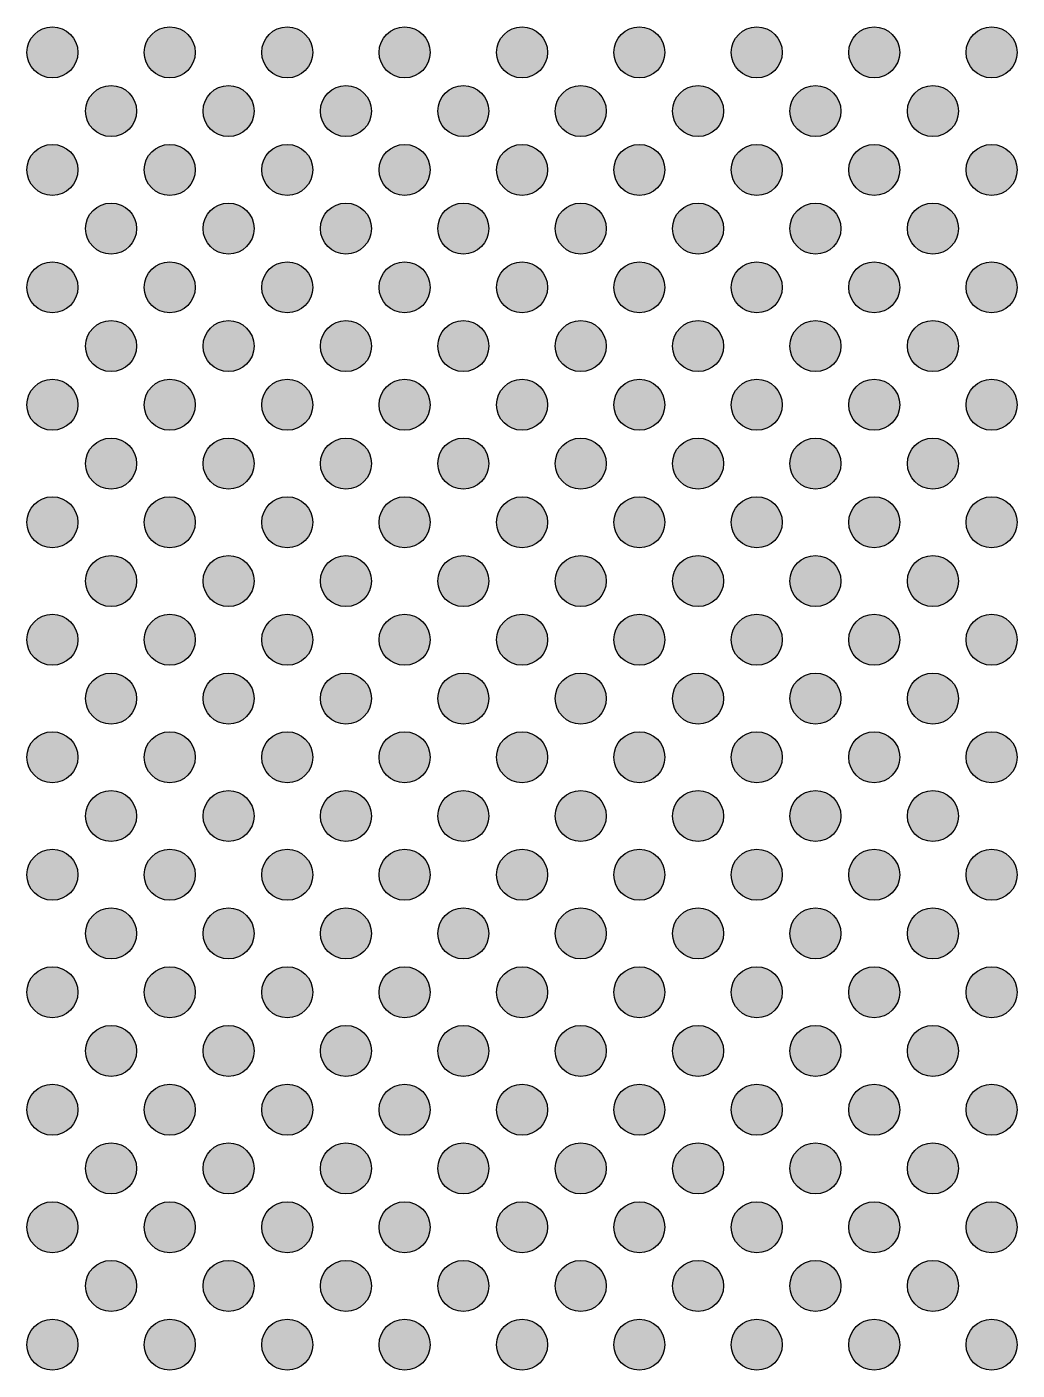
# Model space of a CAD drawing. Extents: x -42000 to 45000, y -40000 to 40000.
# Drawn here: x 10516 to 18865, y -11156 to 164 of the extents above; entities that cross this region are included whole.
import ezdxf

# ---------------------------------------------------------------- set-up
doc = ezdxf.new("R2010")
doc.units = 0
doc.header["$MEASUREMENT"] = 0
doc.layers.add('SOLDERMASK_PADS_BTM', color=12, linetype='CONTINUOUS')

msp = doc.modelspace()

# ---------------------------------------------------------------- hatches: boundary and pattern name
at = {"layer": 'SOLDERMASK_PADS_BTM'}
h = msp.add_hatch(color=256, dxfattribs=at)
edge = h.paths.add_edge_path()
edge.add_arc((10731, -51), 215, 0, 360, ccw=False)
h = msp.add_hatch(color=256, dxfattribs=at)
edge = h.paths.add_edge_path()
edge.add_arc((11721, -51), 215, 0, 360, ccw=False)
h = msp.add_hatch(color=256, dxfattribs=at)
edge = h.paths.add_edge_path()
edge.add_arc((12711, -51), 215, 0, 360, ccw=False)
h = msp.add_hatch(color=256, dxfattribs=at)
edge = h.paths.add_edge_path()
edge.add_arc((13701, -51), 215, 0, 360, ccw=False)
h = msp.add_hatch(color=256, dxfattribs=at)
edge = h.paths.add_edge_path()
edge.add_arc((14691, -51), 215, 0, 360, ccw=False)
h = msp.add_hatch(color=256, dxfattribs=at)
edge = h.paths.add_edge_path()
edge.add_arc((15680, -51), 215, 0, 360, ccw=False)
h = msp.add_hatch(color=256, dxfattribs=at)
edge = h.paths.add_edge_path()
edge.add_arc((16670, -51), 215, 0, 360, ccw=False)
h = msp.add_hatch(color=256, dxfattribs=at)
edge = h.paths.add_edge_path()
edge.add_arc((17660, -51), 215, 0, 360, ccw=False)
h = msp.add_hatch(color=256, dxfattribs=at)
edge = h.paths.add_edge_path()
edge.add_arc((18650, -51), 215, 0, 360, ccw=False)
h = msp.add_hatch(color=256, dxfattribs=at)
edge = h.paths.add_edge_path()
edge.add_arc((11226, -546), 215, 0, 360, ccw=False)
h = msp.add_hatch(color=256, dxfattribs=at)
edge = h.paths.add_edge_path()
edge.add_arc((12216, -546), 215, 0, 360, ccw=False)
h = msp.add_hatch(color=256, dxfattribs=at)
edge = h.paths.add_edge_path()
edge.add_arc((13206, -546), 215, 0, 360, ccw=False)
h = msp.add_hatch(color=256, dxfattribs=at)
edge = h.paths.add_edge_path()
edge.add_arc((14196, -546), 215, 0, 360, ccw=False)
h = msp.add_hatch(color=256, dxfattribs=at)
edge = h.paths.add_edge_path()
edge.add_arc((15186, -546), 215, 0, 360, ccw=False)
h = msp.add_hatch(color=256, dxfattribs=at)
edge = h.paths.add_edge_path()
edge.add_arc((16175, -546), 215, 0, 360, ccw=False)
h = msp.add_hatch(color=256, dxfattribs=at)
edge = h.paths.add_edge_path()
edge.add_arc((17165, -546), 215, 0, 360, ccw=False)
h = msp.add_hatch(color=256, dxfattribs=at)
edge = h.paths.add_edge_path()
edge.add_arc((18155, -546), 215, 0, 360, ccw=False)
h = msp.add_hatch(color=256, dxfattribs=at)
edge = h.paths.add_edge_path()
edge.add_arc((10731, -1041), 215, 0, 360, ccw=False)
h = msp.add_hatch(color=256, dxfattribs=at)
edge = h.paths.add_edge_path()
edge.add_arc((11721, -1041), 215, 0, 360, ccw=False)
h = msp.add_hatch(color=256, dxfattribs=at)
edge = h.paths.add_edge_path()
edge.add_arc((12711, -1041), 215, 0, 360, ccw=False)
h = msp.add_hatch(color=256, dxfattribs=at)
edge = h.paths.add_edge_path()
edge.add_arc((13701, -1041), 215, 0, 360, ccw=False)
h = msp.add_hatch(color=256, dxfattribs=at)
edge = h.paths.add_edge_path()
edge.add_arc((14691, -1041), 215, 0, 360, ccw=False)
h = msp.add_hatch(color=256, dxfattribs=at)
edge = h.paths.add_edge_path()
edge.add_arc((15680, -1041), 215, 0, 360, ccw=False)
h = msp.add_hatch(color=256, dxfattribs=at)
edge = h.paths.add_edge_path()
edge.add_arc((16670, -1041), 215, 0, 360, ccw=False)
h = msp.add_hatch(color=256, dxfattribs=at)
edge = h.paths.add_edge_path()
edge.add_arc((17660, -1041), 215, 0, 360, ccw=False)
h = msp.add_hatch(color=256, dxfattribs=at)
edge = h.paths.add_edge_path()
edge.add_arc((18650, -1041), 215, 0, 360, ccw=False)
h = msp.add_hatch(color=256, dxfattribs=at)
edge = h.paths.add_edge_path()
edge.add_arc((11226, -1536), 215, 0, 360, ccw=False)
h = msp.add_hatch(color=256, dxfattribs=at)
edge = h.paths.add_edge_path()
edge.add_arc((12216, -1536), 215, 0, 360, ccw=False)
h = msp.add_hatch(color=256, dxfattribs=at)
edge = h.paths.add_edge_path()
edge.add_arc((13206, -1536), 215, 0, 360, ccw=False)
h = msp.add_hatch(color=256, dxfattribs=at)
edge = h.paths.add_edge_path()
edge.add_arc((14196, -1536), 215, 0, 360, ccw=False)
h = msp.add_hatch(color=256, dxfattribs=at)
edge = h.paths.add_edge_path()
edge.add_arc((15186, -1536), 215, 0, 360, ccw=False)
h = msp.add_hatch(color=256, dxfattribs=at)
edge = h.paths.add_edge_path()
edge.add_arc((16175, -1536), 215, 0, 360, ccw=False)
h = msp.add_hatch(color=256, dxfattribs=at)
edge = h.paths.add_edge_path()
edge.add_arc((17165, -1536), 215, 0, 360, ccw=False)
h = msp.add_hatch(color=256, dxfattribs=at)
edge = h.paths.add_edge_path()
edge.add_arc((18155, -1536), 215, 0, 360, ccw=False)
h = msp.add_hatch(color=256, dxfattribs=at)
edge = h.paths.add_edge_path()
edge.add_arc((10731, -2031), 215, 0, 360, ccw=False)
h = msp.add_hatch(color=256, dxfattribs=at)
edge = h.paths.add_edge_path()
edge.add_arc((11721, -2031), 215, 0, 360, ccw=False)
h = msp.add_hatch(color=256, dxfattribs=at)
edge = h.paths.add_edge_path()
edge.add_arc((12711, -2031), 215, 0, 360, ccw=False)
h = msp.add_hatch(color=256, dxfattribs=at)
edge = h.paths.add_edge_path()
edge.add_arc((13701, -2031), 215, 0, 360, ccw=False)
h = msp.add_hatch(color=256, dxfattribs=at)
edge = h.paths.add_edge_path()
edge.add_arc((14691, -2031), 215, 0, 360, ccw=False)
h = msp.add_hatch(color=256, dxfattribs=at)
edge = h.paths.add_edge_path()
edge.add_arc((15680, -2031), 215, 0, 360, ccw=False)
h = msp.add_hatch(color=256, dxfattribs=at)
edge = h.paths.add_edge_path()
edge.add_arc((16670, -2031), 215, 0, 360, ccw=False)
h = msp.add_hatch(color=256, dxfattribs=at)
edge = h.paths.add_edge_path()
edge.add_arc((17660, -2031), 215, 0, 360, ccw=False)
h = msp.add_hatch(color=256, dxfattribs=at)
edge = h.paths.add_edge_path()
edge.add_arc((18650, -2031), 215, 0, 360, ccw=False)
h = msp.add_hatch(color=256, dxfattribs=at)
edge = h.paths.add_edge_path()
edge.add_arc((11226, -2526), 215, 0, 360, ccw=False)
h = msp.add_hatch(color=256, dxfattribs=at)
edge = h.paths.add_edge_path()
edge.add_arc((12216, -2526), 215, 0, 360, ccw=False)
h = msp.add_hatch(color=256, dxfattribs=at)
edge = h.paths.add_edge_path()
edge.add_arc((13206, -2526), 215, 0, 360, ccw=False)
h = msp.add_hatch(color=256, dxfattribs=at)
edge = h.paths.add_edge_path()
edge.add_arc((14196, -2526), 215, 0, 360, ccw=False)
h = msp.add_hatch(color=256, dxfattribs=at)
edge = h.paths.add_edge_path()
edge.add_arc((15186, -2526), 215, 0, 360, ccw=False)
h = msp.add_hatch(color=256, dxfattribs=at)
edge = h.paths.add_edge_path()
edge.add_arc((16175, -2526), 215, 0, 360, ccw=False)
h = msp.add_hatch(color=256, dxfattribs=at)
edge = h.paths.add_edge_path()
edge.add_arc((17165, -2526), 215, 0, 360, ccw=False)
h = msp.add_hatch(color=256, dxfattribs=at)
edge = h.paths.add_edge_path()
edge.add_arc((18155, -2526), 215, 0, 360, ccw=False)
h = msp.add_hatch(color=256, dxfattribs=at)
edge = h.paths.add_edge_path()
edge.add_arc((10731, -3021), 215, 0, 360, ccw=False)
h = msp.add_hatch(color=256, dxfattribs=at)
edge = h.paths.add_edge_path()
edge.add_arc((11721, -3021), 215, 0, 360, ccw=False)
h = msp.add_hatch(color=256, dxfattribs=at)
edge = h.paths.add_edge_path()
edge.add_arc((12711, -3021), 215, 0, 360, ccw=False)
h = msp.add_hatch(color=256, dxfattribs=at)
edge = h.paths.add_edge_path()
edge.add_arc((13701, -3021), 215, 0, 360, ccw=False)
h = msp.add_hatch(color=256, dxfattribs=at)
edge = h.paths.add_edge_path()
edge.add_arc((14691, -3021), 215, 0, 360, ccw=False)
h = msp.add_hatch(color=256, dxfattribs=at)
edge = h.paths.add_edge_path()
edge.add_arc((15680, -3021), 215, 0, 360, ccw=False)
h = msp.add_hatch(color=256, dxfattribs=at)
edge = h.paths.add_edge_path()
edge.add_arc((16670, -3021), 215, 0, 360, ccw=False)
h = msp.add_hatch(color=256, dxfattribs=at)
edge = h.paths.add_edge_path()
edge.add_arc((17660, -3021), 215, 0, 360, ccw=False)
h = msp.add_hatch(color=256, dxfattribs=at)
edge = h.paths.add_edge_path()
edge.add_arc((18650, -3021), 215, 0, 360, ccw=False)
h = msp.add_hatch(color=256, dxfattribs=at)
edge = h.paths.add_edge_path()
edge.add_arc((11226, -3516), 215, 0, 360, ccw=False)
h = msp.add_hatch(color=256, dxfattribs=at)
edge = h.paths.add_edge_path()
edge.add_arc((12216, -3516), 215, 0, 360, ccw=False)
h = msp.add_hatch(color=256, dxfattribs=at)
edge = h.paths.add_edge_path()
edge.add_arc((13206, -3516), 215, 0, 360, ccw=False)
h = msp.add_hatch(color=256, dxfattribs=at)
edge = h.paths.add_edge_path()
edge.add_arc((14196, -3516), 215, 0, 360, ccw=False)
h = msp.add_hatch(color=256, dxfattribs=at)
edge = h.paths.add_edge_path()
edge.add_arc((15186, -3516), 215, 0, 360, ccw=False)
h = msp.add_hatch(color=256, dxfattribs=at)
edge = h.paths.add_edge_path()
edge.add_arc((16175, -3516), 215, 0, 360, ccw=False)
h = msp.add_hatch(color=256, dxfattribs=at)
edge = h.paths.add_edge_path()
edge.add_arc((17165, -3516), 215, 0, 360, ccw=False)
h = msp.add_hatch(color=256, dxfattribs=at)
edge = h.paths.add_edge_path()
edge.add_arc((18155, -3516), 215, 0, 360, ccw=False)
h = msp.add_hatch(color=256, dxfattribs=at)
edge = h.paths.add_edge_path()
edge.add_arc((10731, -4011), 215, 0, 360, ccw=False)
h = msp.add_hatch(color=256, dxfattribs=at)
edge = h.paths.add_edge_path()
edge.add_arc((11721, -4011), 215, 0, 360, ccw=False)
h = msp.add_hatch(color=256, dxfattribs=at)
edge = h.paths.add_edge_path()
edge.add_arc((12711, -4011), 215, 0, 360, ccw=False)
h = msp.add_hatch(color=256, dxfattribs=at)
edge = h.paths.add_edge_path()
edge.add_arc((13701, -4011), 215, 0, 360, ccw=False)
h = msp.add_hatch(color=256, dxfattribs=at)
edge = h.paths.add_edge_path()
edge.add_arc((14691, -4011), 215, 0, 360, ccw=False)
h = msp.add_hatch(color=256, dxfattribs=at)
edge = h.paths.add_edge_path()
edge.add_arc((15680, -4011), 215, 0, 360, ccw=False)
h = msp.add_hatch(color=256, dxfattribs=at)
edge = h.paths.add_edge_path()
edge.add_arc((16670, -4011), 215, 0, 360, ccw=False)
h = msp.add_hatch(color=256, dxfattribs=at)
edge = h.paths.add_edge_path()
edge.add_arc((17660, -4011), 215, 0, 360, ccw=False)
h = msp.add_hatch(color=256, dxfattribs=at)
edge = h.paths.add_edge_path()
edge.add_arc((18650, -4011), 215, 0, 360, ccw=False)
h = msp.add_hatch(color=256, dxfattribs=at)
edge = h.paths.add_edge_path()
edge.add_arc((11226, -4506), 215, 0, 360, ccw=False)
h = msp.add_hatch(color=256, dxfattribs=at)
edge = h.paths.add_edge_path()
edge.add_arc((12216, -4506), 215, 0, 360, ccw=False)
h = msp.add_hatch(color=256, dxfattribs=at)
edge = h.paths.add_edge_path()
edge.add_arc((13206, -4506), 215, 0, 360, ccw=False)
h = msp.add_hatch(color=256, dxfattribs=at)
edge = h.paths.add_edge_path()
edge.add_arc((14196, -4506), 215, 0, 360, ccw=False)
h = msp.add_hatch(color=256, dxfattribs=at)
edge = h.paths.add_edge_path()
edge.add_arc((15186, -4506), 215, 0, 360, ccw=False)
h = msp.add_hatch(color=256, dxfattribs=at)
edge = h.paths.add_edge_path()
edge.add_arc((16175, -4506), 215, 0, 360, ccw=False)
h = msp.add_hatch(color=256, dxfattribs=at)
edge = h.paths.add_edge_path()
edge.add_arc((17165, -4506), 215, 0, 360, ccw=False)
h = msp.add_hatch(color=256, dxfattribs=at)
edge = h.paths.add_edge_path()
edge.add_arc((18155, -4506), 215, 0, 360, ccw=False)
h = msp.add_hatch(color=256, dxfattribs=at)
edge = h.paths.add_edge_path()
edge.add_arc((10731, -5001), 215, 0, 360, ccw=False)
h = msp.add_hatch(color=256, dxfattribs=at)
edge = h.paths.add_edge_path()
edge.add_arc((11721, -5001), 215, 0, 360, ccw=False)
h = msp.add_hatch(color=256, dxfattribs=at)
edge = h.paths.add_edge_path()
edge.add_arc((12711, -5001), 215, 0, 360, ccw=False)
h = msp.add_hatch(color=256, dxfattribs=at)
edge = h.paths.add_edge_path()
edge.add_arc((13701, -5001), 215, 0, 360, ccw=False)
h = msp.add_hatch(color=256, dxfattribs=at)
edge = h.paths.add_edge_path()
edge.add_arc((14691, -5001), 215, 0, 360, ccw=False)
h = msp.add_hatch(color=256, dxfattribs=at)
edge = h.paths.add_edge_path()
edge.add_arc((15680, -5001), 215, 0, 360, ccw=False)
h = msp.add_hatch(color=256, dxfattribs=at)
edge = h.paths.add_edge_path()
edge.add_arc((16670, -5001), 215, 0, 360, ccw=False)
h = msp.add_hatch(color=256, dxfattribs=at)
edge = h.paths.add_edge_path()
edge.add_arc((17660, -5001), 215, 0, 360, ccw=False)
h = msp.add_hatch(color=256, dxfattribs=at)
edge = h.paths.add_edge_path()
edge.add_arc((18650, -5001), 215, 0, 360, ccw=False)
h = msp.add_hatch(color=256, dxfattribs=at)
edge = h.paths.add_edge_path()
edge.add_arc((11226, -5496), 215, 0, 360, ccw=False)
h = msp.add_hatch(color=256, dxfattribs=at)
edge = h.paths.add_edge_path()
edge.add_arc((12216, -5496), 215, 0, 360, ccw=False)
h = msp.add_hatch(color=256, dxfattribs=at)
edge = h.paths.add_edge_path()
edge.add_arc((13206, -5496), 215, 0, 360, ccw=False)
h = msp.add_hatch(color=256, dxfattribs=at)
edge = h.paths.add_edge_path()
edge.add_arc((14196, -5496), 215, 0, 360, ccw=False)
h = msp.add_hatch(color=256, dxfattribs=at)
edge = h.paths.add_edge_path()
edge.add_arc((15186, -5496), 215, 0, 360, ccw=False)
h = msp.add_hatch(color=256, dxfattribs=at)
edge = h.paths.add_edge_path()
edge.add_arc((16175, -5496), 215, 0, 360, ccw=False)
h = msp.add_hatch(color=256, dxfattribs=at)
edge = h.paths.add_edge_path()
edge.add_arc((17165, -5496), 215, 0, 360, ccw=False)
h = msp.add_hatch(color=256, dxfattribs=at)
edge = h.paths.add_edge_path()
edge.add_arc((18155, -5496), 215, 0, 360, ccw=False)
h = msp.add_hatch(color=256, dxfattribs=at)
edge = h.paths.add_edge_path()
edge.add_arc((10731, -5991), 215, 0, 360, ccw=False)
h = msp.add_hatch(color=256, dxfattribs=at)
edge = h.paths.add_edge_path()
edge.add_arc((11721, -5991), 215, 0, 360, ccw=False)
h = msp.add_hatch(color=256, dxfattribs=at)
edge = h.paths.add_edge_path()
edge.add_arc((12711, -5991), 215, 0, 360, ccw=False)
h = msp.add_hatch(color=256, dxfattribs=at)
edge = h.paths.add_edge_path()
edge.add_arc((13701, -5991), 215, 0, 360, ccw=False)
h = msp.add_hatch(color=256, dxfattribs=at)
edge = h.paths.add_edge_path()
edge.add_arc((14691, -5991), 215, 0, 360, ccw=False)
h = msp.add_hatch(color=256, dxfattribs=at)
edge = h.paths.add_edge_path()
edge.add_arc((15680, -5991), 215, 0, 360, ccw=False)
h = msp.add_hatch(color=256, dxfattribs=at)
edge = h.paths.add_edge_path()
edge.add_arc((16670, -5991), 215, 0, 360, ccw=False)
h = msp.add_hatch(color=256, dxfattribs=at)
edge = h.paths.add_edge_path()
edge.add_arc((17660, -5991), 215, 0, 360, ccw=False)
h = msp.add_hatch(color=256, dxfattribs=at)
edge = h.paths.add_edge_path()
edge.add_arc((18650, -5991), 215, 0, 360, ccw=False)
h = msp.add_hatch(color=256, dxfattribs=at)
edge = h.paths.add_edge_path()
edge.add_arc((11226, -6486), 215, 0, 360, ccw=False)
h = msp.add_hatch(color=256, dxfattribs=at)
edge = h.paths.add_edge_path()
edge.add_arc((12216, -6486), 215, 0, 360, ccw=False)
h = msp.add_hatch(color=256, dxfattribs=at)
edge = h.paths.add_edge_path()
edge.add_arc((13206, -6486), 215, 0, 360, ccw=False)
h = msp.add_hatch(color=256, dxfattribs=at)
edge = h.paths.add_edge_path()
edge.add_arc((14196, -6486), 215, 0, 360, ccw=False)
h = msp.add_hatch(color=256, dxfattribs=at)
edge = h.paths.add_edge_path()
edge.add_arc((15186, -6486), 215, 0, 360, ccw=False)
h = msp.add_hatch(color=256, dxfattribs=at)
edge = h.paths.add_edge_path()
edge.add_arc((16175, -6486), 215, 0, 360, ccw=False)
h = msp.add_hatch(color=256, dxfattribs=at)
edge = h.paths.add_edge_path()
edge.add_arc((17165, -6486), 215, 0, 360, ccw=False)
h = msp.add_hatch(color=256, dxfattribs=at)
edge = h.paths.add_edge_path()
edge.add_arc((18155, -6486), 215, 0, 360, ccw=False)
h = msp.add_hatch(color=256, dxfattribs=at)
edge = h.paths.add_edge_path()
edge.add_arc((10731, -6981), 215, 0, 360, ccw=False)
h = msp.add_hatch(color=256, dxfattribs=at)
edge = h.paths.add_edge_path()
edge.add_arc((11721, -6981), 215, 0, 360, ccw=False)
h = msp.add_hatch(color=256, dxfattribs=at)
edge = h.paths.add_edge_path()
edge.add_arc((12711, -6981), 215, 0, 360, ccw=False)
h = msp.add_hatch(color=256, dxfattribs=at)
edge = h.paths.add_edge_path()
edge.add_arc((13701, -6981), 215, 0, 360, ccw=False)
h = msp.add_hatch(color=256, dxfattribs=at)
edge = h.paths.add_edge_path()
edge.add_arc((14691, -6981), 215, 0, 360, ccw=False)
h = msp.add_hatch(color=256, dxfattribs=at)
edge = h.paths.add_edge_path()
edge.add_arc((15680, -6981), 215, 0, 360, ccw=False)
h = msp.add_hatch(color=256, dxfattribs=at)
edge = h.paths.add_edge_path()
edge.add_arc((16670, -6981), 215, 0, 360, ccw=False)
h = msp.add_hatch(color=256, dxfattribs=at)
edge = h.paths.add_edge_path()
edge.add_arc((17660, -6981), 215, 0, 360, ccw=False)
h = msp.add_hatch(color=256, dxfattribs=at)
edge = h.paths.add_edge_path()
edge.add_arc((18650, -6981), 215, 0, 360, ccw=False)
h = msp.add_hatch(color=256, dxfattribs=at)
edge = h.paths.add_edge_path()
edge.add_arc((11226, -7476), 215, 0, 360, ccw=False)
h = msp.add_hatch(color=256, dxfattribs=at)
edge = h.paths.add_edge_path()
edge.add_arc((12216, -7476), 215, 0, 360, ccw=False)
h = msp.add_hatch(color=256, dxfattribs=at)
edge = h.paths.add_edge_path()
edge.add_arc((13206, -7476), 215, 0, 360, ccw=False)
h = msp.add_hatch(color=256, dxfattribs=at)
edge = h.paths.add_edge_path()
edge.add_arc((14196, -7476), 215, 0, 360, ccw=False)
h = msp.add_hatch(color=256, dxfattribs=at)
edge = h.paths.add_edge_path()
edge.add_arc((15186, -7476), 215, 0, 360, ccw=False)
h = msp.add_hatch(color=256, dxfattribs=at)
edge = h.paths.add_edge_path()
edge.add_arc((16175, -7476), 215, 0, 360, ccw=False)
h = msp.add_hatch(color=256, dxfattribs=at)
edge = h.paths.add_edge_path()
edge.add_arc((17165, -7476), 215, 0, 360, ccw=False)
h = msp.add_hatch(color=256, dxfattribs=at)
edge = h.paths.add_edge_path()
edge.add_arc((18155, -7476), 215, 0, 360, ccw=False)
h = msp.add_hatch(color=256, dxfattribs=at)
edge = h.paths.add_edge_path()
edge.add_arc((10731, -7971), 215, 0, 360, ccw=False)
h = msp.add_hatch(color=256, dxfattribs=at)
edge = h.paths.add_edge_path()
edge.add_arc((11721, -7971), 215, 0, 360, ccw=False)
h = msp.add_hatch(color=256, dxfattribs=at)
edge = h.paths.add_edge_path()
edge.add_arc((12711, -7971), 215, 0, 360, ccw=False)
h = msp.add_hatch(color=256, dxfattribs=at)
edge = h.paths.add_edge_path()
edge.add_arc((13701, -7971), 215, 0, 360, ccw=False)
h = msp.add_hatch(color=256, dxfattribs=at)
edge = h.paths.add_edge_path()
edge.add_arc((14691, -7971), 215, 0, 360, ccw=False)
h = msp.add_hatch(color=256, dxfattribs=at)
edge = h.paths.add_edge_path()
edge.add_arc((15680, -7971), 215, 0, 360, ccw=False)
h = msp.add_hatch(color=256, dxfattribs=at)
edge = h.paths.add_edge_path()
edge.add_arc((16670, -7971), 215, 0, 360, ccw=False)
h = msp.add_hatch(color=256, dxfattribs=at)
edge = h.paths.add_edge_path()
edge.add_arc((17660, -7971), 215, 0, 360, ccw=False)
h = msp.add_hatch(color=256, dxfattribs=at)
edge = h.paths.add_edge_path()
edge.add_arc((18650, -7971), 215, 0, 360, ccw=False)
h = msp.add_hatch(color=256, dxfattribs=at)
edge = h.paths.add_edge_path()
edge.add_arc((11226, -8466), 215, 0, 360, ccw=False)
h = msp.add_hatch(color=256, dxfattribs=at)
edge = h.paths.add_edge_path()
edge.add_arc((12216, -8466), 215, 0, 360, ccw=False)
h = msp.add_hatch(color=256, dxfattribs=at)
edge = h.paths.add_edge_path()
edge.add_arc((13206, -8466), 215, 0, 360, ccw=False)
h = msp.add_hatch(color=256, dxfattribs=at)
edge = h.paths.add_edge_path()
edge.add_arc((14196, -8466), 215, 0, 360, ccw=False)
h = msp.add_hatch(color=256, dxfattribs=at)
edge = h.paths.add_edge_path()
edge.add_arc((15186, -8466), 215, 0, 360, ccw=False)
h = msp.add_hatch(color=256, dxfattribs=at)
edge = h.paths.add_edge_path()
edge.add_arc((16175, -8466), 215, 0, 360, ccw=False)
h = msp.add_hatch(color=256, dxfattribs=at)
edge = h.paths.add_edge_path()
edge.add_arc((17165, -8466), 215, 0, 360, ccw=False)
h = msp.add_hatch(color=256, dxfattribs=at)
edge = h.paths.add_edge_path()
edge.add_arc((18155, -8466), 215, 0, 360, ccw=False)
h = msp.add_hatch(color=256, dxfattribs=at)
edge = h.paths.add_edge_path()
edge.add_arc((10731, -8961), 215, 0, 360, ccw=False)
h = msp.add_hatch(color=256, dxfattribs=at)
edge = h.paths.add_edge_path()
edge.add_arc((11721, -8961), 215, 0, 360, ccw=False)
h = msp.add_hatch(color=256, dxfattribs=at)
edge = h.paths.add_edge_path()
edge.add_arc((12711, -8961), 215, 0, 360, ccw=False)
h = msp.add_hatch(color=256, dxfattribs=at)
edge = h.paths.add_edge_path()
edge.add_arc((13701, -8961), 215, 0, 360, ccw=False)
h = msp.add_hatch(color=256, dxfattribs=at)
edge = h.paths.add_edge_path()
edge.add_arc((14691, -8961), 215, 0, 360, ccw=False)
h = msp.add_hatch(color=256, dxfattribs=at)
edge = h.paths.add_edge_path()
edge.add_arc((15680, -8961), 215, 0, 360, ccw=False)
h = msp.add_hatch(color=256, dxfattribs=at)
edge = h.paths.add_edge_path()
edge.add_arc((16670, -8961), 215, 0, 360, ccw=False)
h = msp.add_hatch(color=256, dxfattribs=at)
edge = h.paths.add_edge_path()
edge.add_arc((17660, -8961), 215, 0, 360, ccw=False)
h = msp.add_hatch(color=256, dxfattribs=at)
edge = h.paths.add_edge_path()
edge.add_arc((18650, -8961), 215, 0, 360, ccw=False)
h = msp.add_hatch(color=256, dxfattribs=at)
edge = h.paths.add_edge_path()
edge.add_arc((11226, -9456), 215, 0, 360, ccw=False)
h = msp.add_hatch(color=256, dxfattribs=at)
edge = h.paths.add_edge_path()
edge.add_arc((12216, -9456), 215, 0, 360, ccw=False)
h = msp.add_hatch(color=256, dxfattribs=at)
edge = h.paths.add_edge_path()
edge.add_arc((13206, -9456), 215, 0, 360, ccw=False)
h = msp.add_hatch(color=256, dxfattribs=at)
edge = h.paths.add_edge_path()
edge.add_arc((14196, -9456), 215, 0, 360, ccw=False)
h = msp.add_hatch(color=256, dxfattribs=at)
edge = h.paths.add_edge_path()
edge.add_arc((15186, -9456), 215, 0, 360, ccw=False)
h = msp.add_hatch(color=256, dxfattribs=at)
edge = h.paths.add_edge_path()
edge.add_arc((16175, -9456), 215, 0, 360, ccw=False)
h = msp.add_hatch(color=256, dxfattribs=at)
edge = h.paths.add_edge_path()
edge.add_arc((17165, -9456), 215, 0, 360, ccw=False)
h = msp.add_hatch(color=256, dxfattribs=at)
edge = h.paths.add_edge_path()
edge.add_arc((18155, -9456), 215, 0, 360, ccw=False)
h = msp.add_hatch(color=256, dxfattribs=at)
edge = h.paths.add_edge_path()
edge.add_arc((10731, -9951), 215, 0, 360, ccw=False)
h = msp.add_hatch(color=256, dxfattribs=at)
edge = h.paths.add_edge_path()
edge.add_arc((11721, -9951), 215, 0, 360, ccw=False)
h = msp.add_hatch(color=256, dxfattribs=at)
edge = h.paths.add_edge_path()
edge.add_arc((12711, -9951), 215, 0, 360, ccw=False)
h = msp.add_hatch(color=256, dxfattribs=at)
edge = h.paths.add_edge_path()
edge.add_arc((13701, -9951), 215, 0, 360, ccw=False)
h = msp.add_hatch(color=256, dxfattribs=at)
edge = h.paths.add_edge_path()
edge.add_arc((14691, -9951), 215, 0, 360, ccw=False)
h = msp.add_hatch(color=256, dxfattribs=at)
edge = h.paths.add_edge_path()
edge.add_arc((15680, -9951), 215, 0, 360, ccw=False)
h = msp.add_hatch(color=256, dxfattribs=at)
edge = h.paths.add_edge_path()
edge.add_arc((16670, -9951), 215, 0, 360, ccw=False)
h = msp.add_hatch(color=256, dxfattribs=at)
edge = h.paths.add_edge_path()
edge.add_arc((17660, -9951), 215, 0, 360, ccw=False)
h = msp.add_hatch(color=256, dxfattribs=at)
edge = h.paths.add_edge_path()
edge.add_arc((18650, -9951), 215, 0, 360, ccw=False)
h = msp.add_hatch(color=256, dxfattribs=at)
edge = h.paths.add_edge_path()
edge.add_arc((11226, -10446), 215, 0, 360, ccw=False)
h = msp.add_hatch(color=256, dxfattribs=at)
edge = h.paths.add_edge_path()
edge.add_arc((12216, -10446), 215, 0, 360, ccw=False)
h = msp.add_hatch(color=256, dxfattribs=at)
edge = h.paths.add_edge_path()
edge.add_arc((13206, -10446), 215, 0, 360, ccw=False)
h = msp.add_hatch(color=256, dxfattribs=at)
edge = h.paths.add_edge_path()
edge.add_arc((14196, -10446), 215, 0, 360, ccw=False)
h = msp.add_hatch(color=256, dxfattribs=at)
edge = h.paths.add_edge_path()
edge.add_arc((15186, -10446), 215, 0, 360, ccw=False)
h = msp.add_hatch(color=256, dxfattribs=at)
edge = h.paths.add_edge_path()
edge.add_arc((16175, -10446), 215, 0, 360, ccw=False)
h = msp.add_hatch(color=256, dxfattribs=at)
edge = h.paths.add_edge_path()
edge.add_arc((17165, -10446), 215, 0, 360, ccw=False)
h = msp.add_hatch(color=256, dxfattribs=at)
edge = h.paths.add_edge_path()
edge.add_arc((18155, -10446), 215, 0, 360, ccw=False)
h = msp.add_hatch(color=256, dxfattribs=at)
edge = h.paths.add_edge_path()
edge.add_arc((10731, -10941), 215, 0, 360, ccw=False)
h = msp.add_hatch(color=256, dxfattribs=at)
edge = h.paths.add_edge_path()
edge.add_arc((11721, -10941), 215, 0, 360, ccw=False)
h = msp.add_hatch(color=256, dxfattribs=at)
edge = h.paths.add_edge_path()
edge.add_arc((12711, -10941), 215, 0, 360, ccw=False)
h = msp.add_hatch(color=256, dxfattribs=at)
edge = h.paths.add_edge_path()
edge.add_arc((13701, -10941), 215, 0, 360, ccw=False)
h = msp.add_hatch(color=256, dxfattribs=at)
edge = h.paths.add_edge_path()
edge.add_arc((14691, -10941), 215, 0, 360, ccw=False)
h = msp.add_hatch(color=256, dxfattribs=at)
edge = h.paths.add_edge_path()
edge.add_arc((15680, -10941), 215, 0, 360, ccw=False)
h = msp.add_hatch(color=256, dxfattribs=at)
edge = h.paths.add_edge_path()
edge.add_arc((16670, -10941), 215, 0, 360, ccw=False)
h = msp.add_hatch(color=256, dxfattribs=at)
edge = h.paths.add_edge_path()
edge.add_arc((17660, -10941), 215, 0, 360, ccw=False)
h = msp.add_hatch(color=256, dxfattribs=at)
edge = h.paths.add_edge_path()
edge.add_arc((18650, -10941), 215, 0, 360, ccw=False)

# ---------------------------------------------------------------- linework, layer by layer
for centre in [(10731, -51), (11721, -51), (12711, -51), (13701, -51), (14691, -51), (15680, -51), (16670, -51), (17660, -51), (18650, -51), (11226, -546), (12216, -546), (13206, -546), (14196, -546), (15186, -546), (16175, -546), (17165, -546), (18155, -546), (10731, -1041), (11721, -1041), (12711, -1041), (13701, -1041), (14691, -1041), (15680, -1041), (16670, -1041), (17660, -1041), (18650, -1041), (11226, -1536), (12216, -1536), (13206, -1536), (14196, -1536), (15186, -1536), (16175, -1536), (17165, -1536), (18155, -1536), (10731, -2031), (11721, -2031), (12711, -2031), (13701, -2031), (14691, -2031), (15680, -2031), (16670, -2031), (17660, -2031), (18650, -2031), (11226, -2526), (12216, -2526), (13206, -2526), (14196, -2526), (15186, -2526), (16175, -2526), (17165, -2526), (18155, -2526), (10731, -3021), (11721, -3021), (12711, -3021), (13701, -3021), (14691, -3021), (15680, -3021), (16670, -3021), (17660, -3021), (18650, -3021), (11226, -3516), (12216, -3516), (13206, -3516), (14196, -3516), (15186, -3516), (16175, -3516), (17165, -3516), (18155, -3516), (10731, -4011), (11721, -4011), (12711, -4011), (13701, -4011), (14691, -4011), (15680, -4011), (16670, -4011), (17660, -4011), (18650, -4011), (11226, -4506), (12216, -4506), (13206, -4506), (14196, -4506), (15186, -4506), (16175, -4506), (17165, -4506), (18155, -4506), (10731, -5001), (11721, -5001), (12711, -5001), (13701, -5001), (14691, -5001), (15680, -5001), (16670, -5001), (17660, -5001), (18650, -5001), (11226, -5496), (12216, -5496), (13206, -5496), (14196, -5496), (15186, -5496), (16175, -5496), (17165, -5496), (18155, -5496), (10731, -5991), (11721, -5991), (12711, -5991), (13701, -5991), (14691, -5991), (15680, -5991), (16670, -5991), (17660, -5991), (18650, -5991), (11226, -6486), (12216, -6486), (13206, -6486), (14196, -6486), (15186, -6486), (16175, -6486), (17165, -6486), (18155, -6486), (10731, -6981), (11721, -6981), (12711, -6981), (13701, -6981), (14691, -6981), (15680, -6981), (16670, -6981), (17660, -6981), (18650, -6981), (11226, -7476), (12216, -7476), (13206, -7476), (14196, -7476), (15186, -7476), (16175, -7476), (17165, -7476), (18155, -7476), (10731, -7971), (11721, -7971), (12711, -7971), (13701, -7971), (14691, -7971), (15680, -7971), (16670, -7971), (17660, -7971), (18650, -7971), (11226, -8466), (12216, -8466), (13206, -8466), (14196, -8466), (15186, -8466), (16175, -8466), (17165, -8466), (18155, -8466), (10731, -8961), (11721, -8961), (12711, -8961), (13701, -8961), (14691, -8961), (15680, -8961), (16670, -8961), (17660, -8961), (18650, -8961), (11226, -9456), (12216, -9456), (13206, -9456), (14196, -9456), (15186, -9456), (16175, -9456), (17165, -9456), (18155, -9456), (10731, -9951), (11721, -9951), (12711, -9951), (13701, -9951), (14691, -9951), (15680, -9951), (16670, -9951), (17660, -9951), (18650, -9951), (11226, -10446), (12216, -10446), (13206, -10446), (14196, -10446), (15186, -10446), (16175, -10446), (17165, -10446), (18155, -10446), (10731, -10941), (11721, -10941), (12711, -10941), (13701, -10941), (14691, -10941), (15680, -10941), (16670, -10941), (17660, -10941), (18650, -10941)]:
    msp.add_circle(centre, 215, dxfattribs=at)

doc.saveas('drawing.dxf')
